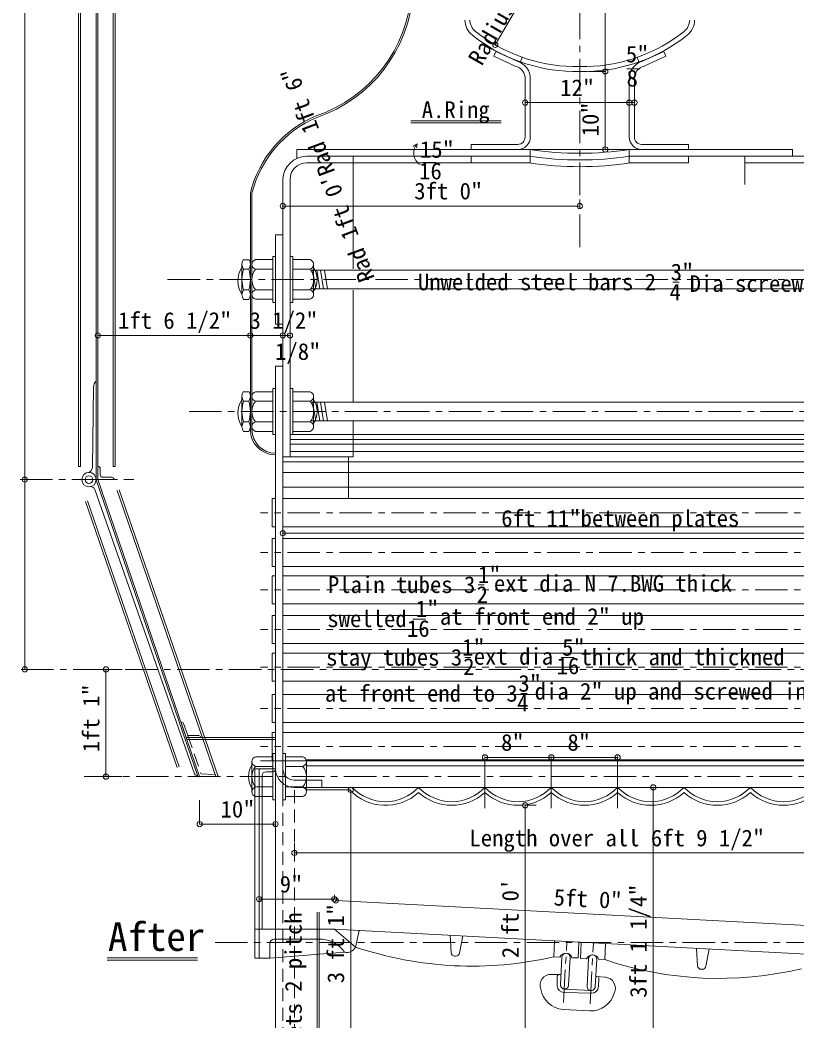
# Model space of a CAD drawing. Units: millimetres, scale not verified. Extents: x -5564 to 5565, y -3978 to 3978.
# Drawn here: x -656 to 1736, y -2156 to 925 of the extents above; entities that cross this region are included whole.
import ezdxf
from ezdxf.enums import TextEntityAlignment as Align

# ---------------------------------------------------------------- set-up
doc = ezdxf.new("R2010")
doc.units = ezdxf.units.MM
doc.header["$LTSCALE"] = 20
doc.header["$PDMODE"] = 32
doc.header["$PDSIZE"] = 16
doc.linetypes.add('CHAIN1', pattern=[8, 5, -1, 1, -1])
doc.linetypes.add('DASHED2', pattern=[3, 2, -1])
for name, color, linetype, lineweight in [('0-3_Center', 4, 'CHAIN1', 9), ('0-4_Note', 3, 'Continuous', 9), ('0-5_Line', 7, 'Continuous', 9), ('0-6_Sunpou', 3, 'Continuous', 9), ('0-7_Kumo', 7, 'DASHED2', 9)]:
    doc.layers.add(name, color=color, linetype=linetype, lineweight=lineweight)
doc.styles.add('ＭＳ ゴシック', font='')
doc.styles.get('ＭＳ ゴシック').set_extended_font_data('MS Gothic')

msp = doc.modelspace()

# ---------------------------------------------------------------- linework, layer by layer
at = {"layer": '0-3_Center'}
for p, q in [((1067.39, 226.15), (1067.39, 1838.59)), ((-201.8, 126.5), (3369.24, 126.5)), ((-135.84, -279.9), (3361.45, -279.9)), ((-656.19, -489.45), (-306.15, -489.45)), ((2347.27, -591.3), (83.83, -591.3)), ((2347.27, -713.52), (83.83, -713.52)), ((2347.27, -829.15), (83.83, -829.15)), ((2347.27, -950.8), (83.83, -950.8)), ((-652.79, -1073.65), (5275.91, -1073.65)), ((2347.27, -1067.16), (83.83, -1067.16)), ((2347.27, -1193.81), (83.83, -1193.81)), ((2347.27, -1311.53), (83.83, -1311.53)), ((775.4, -1500.35), (775.4, -1340.13)), ((979.7, -1500.35), (979.7, -1340.13)), ((1184, -1500.35), (1184, -1340.13)), ((-459.02, -1403.85), (2453.57, -1403.85)), ((2444.16, -1914.14), (-55.42, -1914.14)), ((1017.53, -2098.66), (1027.51, -1911.2)), ((1099.46, -2103.6), (1109.44, -1916.14))]:
    msp.add_line(p, q, dxfattribs=at)
at = {"layer": '0-4_Note'}
for p, q in [((547.3, 615.23), (824.9, 615.23)), ((547.3, 608.49), (824.9, 608.49)), ((566.23, 544.16), (554.17, 535.97)), ((566.36, 544.16), (564.61, 532)), ((584.56, 486.92), (624.56, 486.92)), ((1353.62, 117.85), (1373.62, 117.85)), ((754.66, -813.9), (773.33, -813.9)), ((553.27, -918.76), (591.93, -918.76)), ((713.38, -1037.56), (732.05, -1037.56)), ((1010.04, -1037.56), (1048.71, -1037.56)), ((885.64, -1148.32), (905.64, -1148.32)), ((258.78, -2375.47), (258.78, -1820.66)), ((264.78, -2375.47), (264.78, -1820.66)), ((-387.6, -1961.72), (-110, -1961.72)), ((-387.6, -1968.46), (-110, -1968.46))]:
    msp.add_line(p, q, dxfattribs=at)
msp.add_arc((598.88, 516.25), 42.95, 139.47392, 237.06297, dxfattribs=at)
at = {"layer": '0-5_Line'}
for p, q in [((-421.51, -489.45), (-421.51, 1347.48)), ((-416.43, -489.45), (-416.43, 1339.35)), ((809.05, 827.94), (802.52, 813.47)), ((868.83, 783.51), (802.52, 813.47)), ((874.15, 798.53), (809.05, 827.94)), ((890.24, 810.34), (885.16, 795.97)), ((1244.54, 810.34), (1249.62, 795.97)), ((1260.63, 798.53), (1325.73, 827.94)), ((1265.95, 783.51), (1332.26, 813.47)), ((1325.73, 827.94), (1332.26, 813.47)), ((1089.24, 781.92), (1045.54, 781.92)), ((899.12, 564.65), (899.11, 742.79)), ((914.99, 564.65), (914.99, 742.42)), ((1089.24, 766.68), (1045.54, 766.68)), ((1219.79, 564.65), (1219.79, 742.42)), ((1235.66, 564.65), (1235.67, 742.79)), ((196.07, 526.55), (1722.84, 526.55)), ((196.07, 526.55), (196.07, 499.09)), ((732.9, 542.43), (732.9, 526.55)), ((732.9, 542.43), (876.89, 542.43)), ((732.9, 526.55), (876.89, 526.55)), ((914.99, 526.55), (914.99, 485.28)), ((1219.79, 526.55), (1219.79, 485.28)), ((1401.88, 542.43), (1257.89, 542.43)), ((1401.88, 526.55), (1257.89, 526.55)), ((1401.88, 542.43), (1401.88, 526.55)), ((1722.84, 526.55), (1722.84, 505.91)), ((226.01, 505.91), (914.99, 505.91)), ((369.42, 505.91), (369.42, 159.52)), ((732.9, 505.91), (732.9, 485.28)), ((1219.79, 505.91), (3433.23, 505.91)), ((1401.88, 505.91), (1401.88, 485.28)), ((1575.79, 505.91), (1575.79, 418.93)), ((226.01, 485.28), (914.99, 485.28)), ((1219.79, 485.28), (1401.88, 485.28)), ((1575.79, 485.28), (2126.28, 485.28)), ((152.99, -1474.98), (152.99, 434.48)), ((175.21, -419.27), (175.21, 434.48)), ((53.03, -335.96), (53.03, 393.15)), ((58.11, -335.96), (58.11, 392.52)), ((130.76, -11.1), (130.76, 264.1)), ((152.99, 264.1), (130.76, 264.1)), ((31.33, 187.29), (49, 187.29)), ((27.29, 172.77), (27.29, 79.93)), ((48.68, 158.34), (31.65, 158.34)), ((122.46, 158.24), (68.93, 158.24)), ((183.52, 158.24), (237.05, 158.24)), ((240.05, 155.08), (3064.84, 155.08)), ((254.47, 97.93), (244.68, 155.08)), ((247.86, 173.66), (247.86, 79.34)), ((267.07, 97.93), (257.28, 155.08)), ((278.38, 97.93), (268.59, 155.08)), ((290.67, 97.93), (280.88, 155.08)), ((48.68, 94.66), (31.65, 94.66)), ((122.46, 94.76), (68.93, 94.76)), ((183.52, 94.76), (237.05, 94.76)), ((240.05, 97.93), (3064.84, 97.93)), ((369.42, 93.48), (369.42, -251.32)), ((48.68, 65.2), (31.65, 65.2)), ((152.99, -11.1), (130.76, -11.1)), ((130.76, -2901.1), (130.76, -140.53)), ((130.76, -140.53), (152.99, -140.53)), ((-432.7, -451.28), (-429.81, -204.27)), ((-421.78, -186.04), (-421.51, -185.78)), ((27.29, -233.63), (27.29, -326.47)), ((31.33, -219.11), (49, -219.11)), ((247.86, -232.74), (247.86, -327.06)), ((48.68, -248.06), (31.65, -248.06)), ((122.46, -248.16), (68.93, -248.16)), ((183.52, -248.16), (237.05, -248.16)), ((240.05, -251.32), (3064.84, -251.32)), ((254.47, -308.47), (244.68, -251.32)), ((267.07, -308.47), (257.28, -251.32)), ((278.38, -308.47), (268.59, -251.32)), ((290.67, -308.47), (280.88, -251.32)), ((48.68, -311.74), (31.65, -311.74)), ((122.46, -311.64), (68.93, -311.64)), ((183.52, -311.64), (237.05, -311.64)), ((240.05, -308.47), (2366.07, -308.47)), ((48.68, -341.2), (31.65, -341.2)), ((175.21, -365.82), (3137.49, -365.82)), ((3129.18, -351.03), (183.52, -351.03)), ((175.21, -380.89), (3137.49, -380.89)), ((152.99, -419.27), (175.21, -419.27)), ((175.21, -402.66), (3137.49, -402.66)), ((354.99, -419.27), (354.99, -548.12)), ((-409.32, -456.02), (-409.32, -474.72)), ((152.99, -434.32), (3158.13, -434.32)), ((-421.52, -490.25), (-107.99, -1405.5)), ((-416.43, -489.45), (-103.19, -1403.85)), ((-401.7, -482.34), (-374.02, -482.34)), ((3158.13, -467.82), (152.99, -467.82)), ((-425.43, -520.05), (-118.66, -1395.53)), ((-53.04, -1403.85), (-356.53, -522.6)), ((-46.45, -1403.85), (-350.64, -520.57)), ((3158.13, -512.65), (152.99, -512.65)), ((130.76, -548.12), (120.07, -548.12)), ((2262.11, -548.12), (152.99, -548.12)), ((-172.32, -1376.15), (-454.54, -556.66)), ((-166.43, -1374.12), (-448.65, -554.63)), ((130.76, -634.48), (120.07, -634.48)), ((2261.19, -634.48), (152.99, -634.48)), ((2261.19, -670.34), (152.99, -670.34)), ((2261.19, -756.7), (152.99, -756.7)), ((2261.19, -785.97), (152.99, -785.97)), ((2261.19, -872.33), (152.99, -872.33)), ((2261.19, -907.62), (152.99, -907.62)), ((2261.19, -993.98), (152.99, -993.98)), ((2261.19, -1023.98), (152.99, -1023.98)), ((2261.19, -1110.34), (152.99, -1110.34)), ((2261.19, -1150.63), (152.99, -1150.63)), ((2261.19, -1236.99), (152.99, -1236.99)), ((-144.33, -1283.73), (130.76, -1283.73)), ((-142.31, -1289.64), (130.76, -1289.64)), ((2261.19, -1268.35), (152.99, -1268.35)), ((2261.19, -1354.71), (83.83, -1354.71)), ((130.76, -1379.56), (130.76, -1351.85)), ((152.99, -1379.56), (152.99, -1351.85)), ((2288.55, -1352.29), (224.76, -1352.29)), ((58.12, -1356.69), (58.12, -1451.01)), ((67.33, -1962.11), (67.33, -1379.96)), ((67.33, -1379.96), (130.77, -1379.96)), ((122.46, -1372.11), (68.93, -1372.11)), ((80.09, -1962.11), (80.09, -1379.96)), ((130.77, -1380.31), (130.76, -1379.96)), ((161.3, -1372.11), (214.82, -1372.11)), ((225.64, -1356.69), (225.64, -1451.01)), ((225.64, -1370.83), (2180.92, -1370.83)), ((88.98, -1873.1), (88.98, -1401.55)), ((101.68, -1388.85), (122.23, -1388.85)), ((273.43, -1414.64), (188.07, -1414.64)), ((273.43, -1414.64), (273.43, -1436.87)), ((122.46, -1435.59), (68.93, -1435.59)), ((161.3, -1435.59), (214.82, -1435.59)), ((273.43, -1436.87), (188.07, -1436.87)), ((225.64, -1436.87), (2180.92, -1436.87)), ((358.7, -1444.49), (225.64, -1444.49)), ((311.82, -1873.1), (67.33, -1873.1)), ((1823.27, -1953.56), (311.82, -1873.1)), ((376.93, -1928.33), (311.82, -1873.1)), ((376.93, -1928.33), (387.69, -1877.14)), ((126.04, -1904.55), (274.46, -1904.55)), ((668.13, -1892.07), (671.17, -1945.36)), ((697.1, -1946.95), (707.59, -1894.17)), ((113.34, -1962.11), (113.34, -1917.25)), ((1426.8, -1932.45), (1429.84, -1985.74)), ((1455.77, -1987.33), (1466.26, -1934.55)), ((682.98, -1956.41), (685.72, -1956.38)), ((1007.71, -2044.61), (1011.89, -1959.52)), ((1011.89, -1959.52), (1012.22, -1959.54)), ((1033.11, -2044.61), (1037.59, -1960.78)), ((1089.63, -2049.55), (1093.82, -1964.46)), ((1093.82, -1964.46), (1094.14, -1964.48)), ((1115.03, -2049.55), (1119.51, -1965.73)), ((1441.66, -1996.8), (1444.39, -1996.77)), ((1009.26, -2013.02), (978.76, -2012.55)), ((998.21, -2018.1), (998.21, -2047.39)), ((1009.26, -2013.02), (1003.29, -2013.02)), ((1116.68, -2018.75), (1147.06, -2021.53)), ((1120.26, -2019.08), (1116.68, -2018.75)), ((1125.19, -2050.13), (1126.2, -2025.87)), ((1101.66, -2062.24), (1019.7, -2057.87)), ((1018.69, -2068.32), (1103.81, -2070.19)), ((1016, -2120.38), (1098.58, -2124.79))]:
    msp.add_line(p, q, dxfattribs=at)
for points in [[(-476.22, 1263.45), (-469.88, 1263.45), (-469.88, -449.15), (-476.22, -449.15)], [(-369.77, 1263.45), (-363.43, 1263.45), (-363.43, -449.15), (-369.77, -449.15)], [(130.76, 197.63), (122.46, 197.63), (122.46, 55.37), (130.76, 55.37)], [(175.21, 197.63), (183.52, 197.63), (183.52, 55.37), (175.21, 55.37)], [(130.76, -208.77), (122.46, -208.77), (122.46, -351.03), (130.76, -351.03)], [(175.21, -208.77), (183.52, -208.77), (183.52, -351.03), (175.21, -351.03)], [(130.76, -548.12), (120.07, -548.12), (120.07, -634.48), (130.76, -634.48)], [(130.76, -670.34), (120.07, -670.34), (120.07, -756.7), (130.76, -756.7)], [(130.76, -785.97), (120.07, -785.97), (120.07, -872.33), (130.76, -872.33)], [(130.76, -907.62), (120.07, -907.62), (120.07, -993.98), (130.76, -993.98)], [(130.76, -1023.98), (120.07, -1023.98), (120.07, -1110.34), (130.76, -1110.34)], [(130.76, -1150.63), (120.07, -1150.63), (120.07, -1236.99), (130.76, -1236.99)], [(130.76, -1268.35), (120.07, -1268.35), (120.07, -1354.71), (130.76, -1354.71)], [(130.76, -1332.72), (122.46, -1332.72), (122.46, -1474.98), (130.76, -1474.98)], [(152.99, -1332.72), (161.3, -1332.72), (161.3, -1474.98), (152.99, -1474.98)]]:
    msp.add_lwpolyline(points, close=True, dxfattribs=at)
for points in [[(68.93, 65.46), (122.46, 65.46), (122.46, 187.55), (68.93, 187.55)], [(237.05, 65.46), (183.52, 65.46), (183.52, 187.55), (237.05, 187.55)], [(68.93, -340.94), (122.46, -340.94), (122.46, -218.85), (68.93, -218.85)], [(237.05, -340.94), (183.52, -340.94), (183.52, -218.85), (237.05, -218.85)], [(369.42, -308.47), (369.42, -419.27), (175.21, -419.27)], [(-416.43, -446.15), (-416.43, -489.45), (-364.14, -489.45)], [(-99.61, -1283.73), (-144.33, -1283.73), (-160.46, -1236.66)], [(-105.84, -1277.49), (-139.88, -1277.49), (-152.54, -1240.54)], [(68.93, -1464.89), (122.46, -1464.89), (122.46, -1342.8), (68.93, -1342.8)], [(214.82, -1464.89), (161.3, -1464.89), (161.3, -1342.8), (214.82, -1342.8)], [(989.98, -1909.2), (987.56, -1958.32), (1006, -1959.23)], [(1043.41, -1961.07), (1062.24, -1962), (1064.84, -1913.19)], [(1071.91, -1914.14), (1069.49, -1963.27), (1087.93, -1964.17)], [(1125.34, -1966.01), (1144.17, -1966.94), (1146.76, -1918.13)], [(67.33, -1962.11), (113.34, -1962.11), (342.81, -1943.75)]]:
    msp.add_lwpolyline(points, dxfattribs=at)
for radius in [22.26, 11.72]:
    msp.add_circle((-443.77, -489.45), radius, dxfattribs=at)
for centre, radius, start, end in [((118.85, 1038.83), 430.81, 288.53725, 356.3237), ((118.85, 1038.83), 435.89, 288.53725, 356.3452), ((775.82, 926.62), 62.2, 181.84653, 230.96409), ((775.82, 926.62), 46.96, 181.84653, 230.96409), ((1358.96, 926.62), 46.96, 309.03591, 358.15347), ((1358.96, 926.62), 62.2, 309.03591, 358.15347), ((1056.47, 1280.07), 513.52, 231.4941, 268.74385), ((1056.47, 1280.07), 498.28, 231.4941, 268.74385), ((1078.31, 1280.07), 498.28, 271.25615, 308.5059), ((1078.31, 1280.07), 513.52, 271.25615, 308.5059), ((859.31, 744.81), 39.85, 357.08799, 76.17753), ((859.31, 744.81), 55.73, 357.53769, 74.55493), ((1275.47, 744.81), 55.73, 105.44507, 182.46231), ((1275.47, 744.81), 39.85, 103.82247, 182.91201), ((393.31, 307.57), 350.88, 113.13922, 165.88198), ((393.31, 307.57), 345.8, 113.13922, 165.77812), ((876.89, 564.65), 22.23, 270, 0.00104), ((876.89, 564.65), 38.1, 270, 0.00104), ((1257.89, 564.65), 38.1, 179.99896, 270), ((1257.89, 564.65), 22.23, 179.99896, 270), ((1066.61, 1532.16), 1017.21, 261.42813, 278.66122), ((227.17, 431.69), 74.23, 90.89009, 177.85071), ((1067.39, 1501.43), 1007.12, 261.29642, 278.70358), ((226.01, 434.48), 50.8, 90, 180), ((1067.39, 1501.43), 1027.76, 261.29642, 278.70358), ((54.36, 173.07), 27.07, 148.30335, 212.97437), ((25.97, 173.07), 27.07, 327.02563, 31.69665), ((73.42, 172.89), 15.33, 107.04183, 252.95817), ((232.56, 172.89), 15.33, 287.04183, 72.95817), ((91.67, 121.86), 76.66, 147.11042, 212.88958), ((145.85, 126.5), 118.55, 164.42233, 195.57767), ((-65.52, 126.5), 118.55, 344.42233, 15.57767), ((110.84, 126.25), 52.72, 142.64143, 216.79856), ((195.14, 126.25), 52.72, 323.20144, 37.35857), ((193.93, 127.01), 64.86, 322.98559, 36.5343), ((54.36, 79.93), 27.07, 147.02563, 212.97437), ((25.97, 79.93), 27.07, 327.02563, 32.97437), ((73.42, 80.11), 15.33, 107.04183, 252.95817), ((232.56, 80.11), 15.33, 287.04183, 72.95817), ((-404.41, -204.57), 25.4, 133.14666, 179.32822), ((91.67, -284.54), 76.66, 147.11042, 212.88958), ((54.36, -233.33), 27.07, 148.30335, 212.97437), ((25.97, -233.33), 27.07, 327.02563, 31.69665), ((73.42, -233.51), 15.33, 107.04183, 252.95817), ((232.56, -233.51), 15.33, 287.04183, 72.95817), ((193.93, -279.39), 64.86, 322.98559, 36.5343), ((145.85, -279.9), 118.55, 164.42233, 195.57767), ((-65.52, -279.9), 118.55, 344.42233, 15.57767), ((110.84, -280.15), 52.72, 142.64143, 216.79856), ((195.14, -280.15), 52.72, 323.20144, 37.35857), ((54.36, -326.47), 27.07, 147.02563, 212.97437), ((25.97, -326.47), 27.07, 327.02563, 32.97437), ((130.76, -335.96), 77.74, 180, 270), ((73.42, -326.29), 15.33, 107.04183, 252.95817), ((130.76, -335.96), 72.66, 180, 270), ((232.56, -326.29), 15.33, 287.04183, 72.95817), ((-452.55, -449.29), 19.94, 296.12208, 354.2566), ((-416.43, -456.02), 7.11, 360, 90), ((-401.7, -474.72), 7.62, 180, 270), ((-374.02, -489.45), 7.11, 0, 90), ((-438.71, -525.54), 14.37, 22.46208, 90.87445), ((-158.44, -1242.56), 6.24, 18.90971, 108.90971), ((-105.84, -1283.73), 6.24, 360, 90), ((73.42, -1357.46), 15.33, 107.04183, 252.95817), ((210.33, -1357.46), 15.33, 287.04183, 72.95817), ((112.05, -1403.34), 64.86, 143.4657, 217.01441), ((110.84, -1404.1), 52.72, 142.64143, 216.79856), ((122.23, -1380.31), 8.54, 270, 0.00904), ((188.07, -1379.56), 57.31, 180, 270), ((188.07, -1379.56), 35.08, 180, 270), ((172.92, -1404.1), 52.72, 323.20144, 37.35857), ((-109.78, -1390.59), 10.16, 209.11302, 270.91616), ((101.68, -1401.55), 12.7, 90, 180), ((73.42, -1450.24), 15.33, 107.04183, 252.95817), ((210.33, -1450.24), 15.33, 287.04183, 72.95817), ((468.94, -1340.7), 151.41, 223.2722, 312.42832), ((468.94, -1340.7), 140.3, 223.2722, 316.7278), ((673.25, -1340.7), 140.3, 223.2722, 316.7278), ((877.55, -1340.7), 140.3, 223.2722, 316.7278), ((1081.85, -1340.7), 140.3, 223.2722, 316.7278), ((1286.16, -1340.7), 140.3, 223.2722, 316.7278), ((1490.46, -1340.7), 140.3, 223.2722, 316.7278), ((1694.76, -1340.7), 140.3, 223.2722, 316.7278), ((673.25, -1340.7), 151.41, 227.57168, 312.42832), ((877.55, -1340.7), 151.41, 227.57168, 312.42832), ((1081.85, -1340.7), 151.41, 227.57168, 312.42832), ((1286.16, -1340.7), 151.41, 227.57168, 312.42832), ((1490.46, -1340.7), 151.41, 227.57168, 312.42832), ((1694.76, -1340.7), 151.41, 227.57168, 312.42832), ((126.04, -1917.25), 12.7, 90, 180), ((268.35, -1994.4), 90.06, 34.2232, 86.11064), ((350.31, -1914.9), 29.81, 255.42954, 333.23123), ((735.17, -866.06), 1121.04, 251.36362, 283.01128), ((682.87, -1944.69), 11.72, 183.2672, 270.55655), ((685.61, -1944.66), 11.72, 270.55655, 348.7642), ((1024.34, -1967.6), 20.16, 18.89136, 155.47661), ((1024.9, -1960.16), 12.7, 356.69762, 177.18398), ((1106.27, -1972.54), 20.16, 18.89136, 155.47661), ((1106.83, -1965.1), 12.7, 356.69762, 177.18398), ((1495.72, -927.8), 1097, 251.30885, 283.38036), ((1441.54, -1985.08), 11.72, 183.2672, 270.55655), ((1444.28, -1985.05), 11.72, 270.55655, 348.7642), ((978.76, -2046.08), 33.53, 88.25036, 200.6312), ((1003.29, -2018.1), 5.08, 90, 180), ((1119.66, -2025.6), 6.54, 357.6119, 84.75967), ((1143.5, -2054.87), 33.53, 333.27478, 85.65561), ((1021.33, -2045.6), 74.97, 189.43926, 265.92644), ((1019.15, -2047.39), 20.94, 180, 268.74578), ((1020.41, -2044.61), 12.7, 174.36797, 0), ((1102.33, -2049.55), 12.7, 174.36797, 0), ((1104.27, -2049.25), 20.94, 268.74578, 357.6119), ((1101.22, -2049.87), 74.97, 267.97953, 344.46672)]:
    msp.add_arc(centre, radius, start, end, dxfattribs=at)
at = {"layer": '0-6_Sunpou'}
for p, q in [((1145.96, 1677.08), (1145.96, 766.68)), ((-641.45, -489.45), (-641.45, 1347.48)), ((1056.47, 1280.07), (807.33, 848.55)), ((1212.51, 774.97), (1252.51, 774.97)), ((1145.96, 766.68), (1094.16, 766.68)), ((1145.96, 766.68), (1094.16, 766.68)), ((1145.96, 766.68), (1145.96, 526.55)), ((899.11, 670.74), (899.11, 690.99)), ((1219.79, 670.74), (1219.79, 690.99)), ((1235.67, 670.74), (1235.67, 690.99)), ((899.11, 670.74), (1219.79, 670.74)), ((1219.79, 670.74), (1235.67, 670.74)), ((1145.96, 526.55), (1094.16, 526.55)), ((152.99, 352.63), (152.99, 372.42)), ((1067.39, 352.63), (1067.39, 372.42)), ((152.99, 352.63), (1067.39, 352.63)), ((-416.43, -45.72), (-416.43, 5.98)), ((53.03, -45.72), (53.03, 5.98)), ((152.99, -45.72), (152.99, 5.98)), ((175.21, -45.72), (175.21, 5.98)), ((-416.43, -45.72), (53.03, -45.72)), ((53.03, -45.72), (152.99, -45.72)), ((152.99, -45.72), (175.21, -45.72)), ((-641.45, -1073.65), (-641.45, -489.45)), ((-641.45, -489.45), (-601.6, -489.45)), ((152.99, -654.54), (152.99, -608.5)), ((152.99, -654.54), (2261.19, -654.54)), ((-641.45, -1073.65), (-601.6, -1073.65)), ((-391.46, -1403.85), (-391.46, -1073.65)), ((-391.46, -1073.65), (-341.93, -1073.65)), ((775.4, -1344.44), (979.7, -1344.44)), ((775.4, -1344.44), (775.4, -1412.76)), ((979.7, -1344.44), (979.7, -1412.76)), ((979.7, -1344.44), (1184, -1344.44)), ((1184, -1344.44), (1184, -1412.76)), ((-391.46, -1403.85), (-341.93, -1403.85)), ((362.1, -1444.49), (330.23, -1444.49)), ((362.1, -1444.49), (362.1, -2371.91)), ((1293.75, -1436.87), (1253.1, -1436.87)), ((1293.75, -1436.87), (1293.75, -2383.02)), ((-103.19, -1549.97), (-103.19, -1476.01)), ((130.76, -1549.97), (130.76, -1476.01)), ((899.42, -2327.78), (899.42, -1492.11)), ((899.42, -1492.11), (932.67, -1492.11)), ((130.76, -1549.97), (-103.19, -1549.97)), ((188.58, -1638.64), (188.58, -1608.59)), ((188.58, -1638.64), (2261.19, -1638.64)), ((80.09, -1780.89), (80.09, -1767.91)), ((80.09, -1780.89), (311.82, -1780.89)), ((311.82, -1780.89), (311.82, -1767.91)), ((316.52, -1784.86), (317.04, -1774.96)), ((1827.97, -1865.32), (316.52, -1784.86))]:
    msp.add_line(p, q, dxfattribs=at)
for p in [(807.33, 848.55), (1145.96, 766.68), (899.11, 670.74), (1219.79, 670.74), (1235.67, 670.74), (1145.96, 526.55), (152.99, 352.63), (1067.39, 352.63), (-416.43, -45.72), (53.03, -45.72), (152.99, -45.72), (175.21, -45.72), (-641.45, -489.45), (152.99, -654.54), (-641.45, -1073.65), (-391.46, -1073.65), (775.4, -1344.44), (979.7, -1344.44), (1184, -1344.44), (-391.46, -1403.85), (362.1, -1444.49), (1293.75, -1436.87), (899.42, -1492.11), (-103.19, -1549.97), (130.76, -1549.97), (188.58, -1638.64), (80.09, -1780.89), (311.82, -1780.89), (316.52, -1784.86)]:
    msp.add_point(p, dxfattribs=at)
at = {"layer": '0-7_Kumo'}
for p, q in [((188.58, -2385.22), (188.58, -1435.59)), ((152.99, -2394.96), (152.99, -1474.98))]:
    msp.add_line(p, q, dxfattribs=at)
msp.add_lwpolyline([(-139.88, -1277.49), (-98.3, -1395.62), (-55.32, -1397.22)], dxfattribs=at)

# ---------------------------------------------------------------- texts
at = {"layer": '0-4_Note', "style": 'ＭＳ ゴシック'}
for s, rotation, p in [('Radius 1ft 8', 60.408, (779.14, 774.03)), ('Rad 1ft 0\'Rad 1ft 6"', 110.428, (450.95, 135.87)), (' Rivets 2 pitch', 90, (226.54, -2345.35))]:
    msp.add_text(s, height=51.32, rotation=rotation, dxfattribs=at).set_placement(p, align=Align.BOTTOM_LEFT)
for s, height, p in [('A.Ring', 51.32, (580.71, 608.07)), ('15"', 51.32, (575.2, 485.7)), ('16', 51.32, (572.68, 419.35)), ('3"', 51.32, (1347.29, 108.52)), ('Unwelded steel bars 2', 51.32, (568.95, 77.85)), (' Dia screewed 8 threads per inch', 51.32, (1370.79, 72.99)), ('4', 51.32, (1343.64, 46.5)), ('1"', 51.32, (753.66, -823.24)), ('Plain tubes 3', 51.32, (291.88, -853.9)), ('ext dia N 7.BWG thick', 51.32, (803.03, -850.06)), ('2', 51.32, (749.7, -884.46)), ('1"', 51.32, (562.27, -928.09)), ('swelled ', 51.32, (289.98, -958.76)), ('  at front end 2" up', 51.32, (566.89, -951.82)), ('16', 51.32, (535.23, -988.96)), ('1"', 51.32, (704.82, -1046.89)), ('5"', 51.32, (1013.04, -1046.89)), ('stay tubes 3', 51.32, (286.36, -1077.56)), ('  ext dia ', 51.32, (671.04, -1074.63)), (' thick and thickned', 51.32, (1034.9, -1076.44)), ('2', 51.32, (708.45, -1106.09)), ('16', 51.32, (996.04, -1103.97)), ('3"', 51.32, (878.26, -1157.66)), ('at front end to 3', 51.32, (282.73, -1188.32)), ('dia 2" up and screwed into both plate', 51.32, (928.5, -1181.94)), ('4', 51.32, (874.26, -1217.82)), ('After', 87.98, (-385.22, -1966.53))]:
    msp.add_text(s, height=height, dxfattribs=at).set_placement(p, align=Align.BOTTOM_LEFT)
at = {"layer": '0-6_Sunpou', "style": 'ＭＳ ゴシック'}
for s, p in [('5"', (1209.16, 779.34)), ('8', (1211.52, 705.12)), ('12"', (1006.95, 675.74)), ('3ft 0"', (557.69, 357.63)), ('1ft 6 1/2"', (-354.48, -40.72)), ('3 1/2"', (50.51, -40.72)), ('1/8"', (129.16, -136.31)), ('6ft 11"between plates', (825.47, -649.54)), ('8"', (825.05, -1339.44)), ('8"', (1029.35, -1339.44)), ('10"', (-38.71, -1544.97)), ('Length over all 6ft 9 1/2"', (727.6, -1633.64)), ('9"', (143.45, -1775.89))]:
    msp.add_text(s, height=51.32, dxfattribs=at).set_placement(p, align=Align.BOTTOM_LEFT)
for s, rotation, p in [('10"', 90, (1140.96, 567.08)), ('1ft 1"', 90, (-396.46, -1328.84)), ("2 ft 0'", 90, (894.42, -1962.44)), ('5ft 0"', 356.953, (985.13, -1815.44)), ('3ft 1 1/4"', 90, (1288.75, -2084.57)), ('3 ft 1"', 90, (357.1, -2039.75))]:
    msp.add_text(s, height=51.32, rotation=rotation, dxfattribs=at).set_placement(p, align=Align.BOTTOM_LEFT)

doc.saveas('drawing.dxf')
